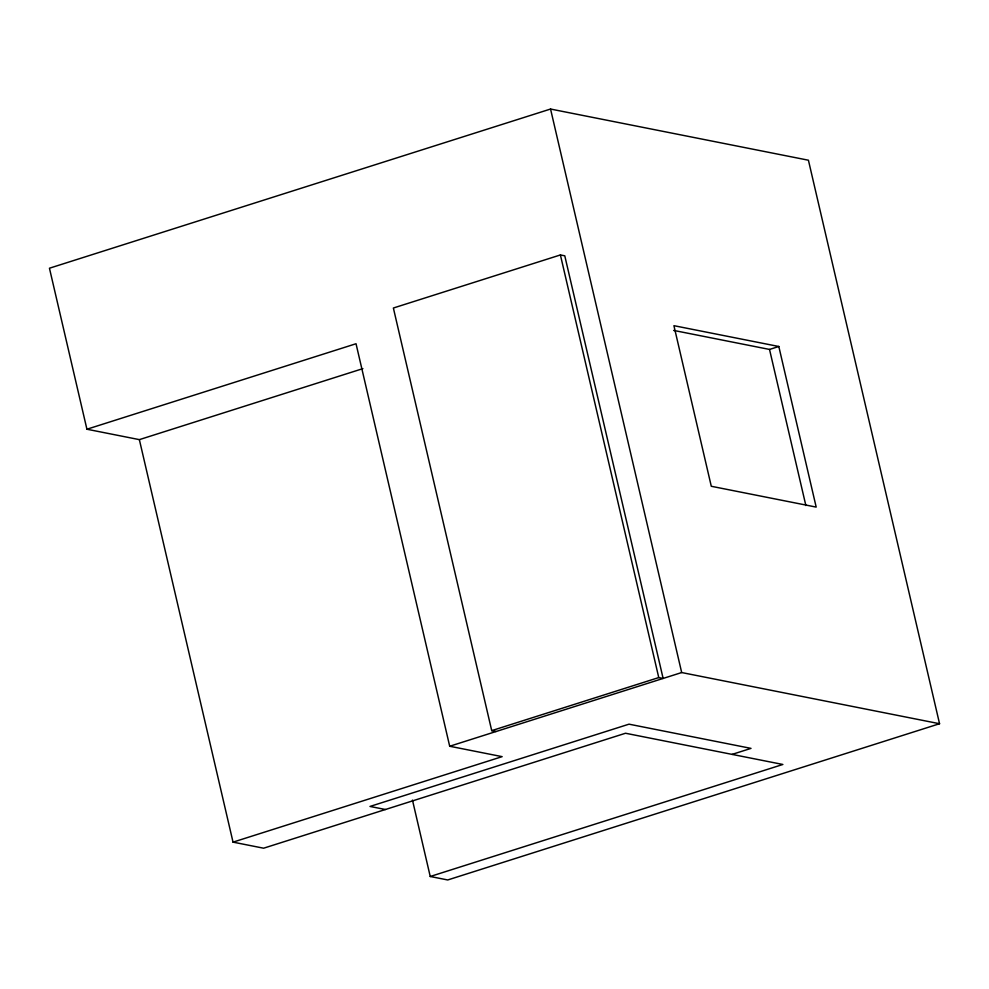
<?xml version="1.0" encoding="UTF-8"?>
<svg xmlns="http://www.w3.org/2000/svg" width="989" height="989" viewBox="0 0 989 989"><rect width="100%" height="100%" fill="white"/><g stroke="black" fill="none" stroke-linecap="round" stroke-linejoin="round"><path stroke-width="1.48" d="M412.462 800.089L430.24 876.489L447.72 879.963L939.55 723.725L808.421 160.218L550.552 109.037L49.45 268.217L86.921 429.226L139.362 439.635L362.889 368.625M491.718 730.636L658.761 677.576L663.125 678.442L564.781 255.817L560.404 254.952L393.375 308.012L491.718 730.636L496.095 731.501M86.921 429.226L356.028 343.739L449.698 746.25L502.14 756.647L233.033 842.134L139.362 439.635M673.633 330.413L769.529 349.438L778.813 346.496L816.185 507.097L711.289 486.279L673.917 325.678L778.813 346.496M449.698 746.25L681.681 672.545L939.55 723.725M732.083 754.397L751.01 748.376L629.016 724.171L369.997 806.443L385.438 809.509M430.24 876.489L782.868 764.472L625.53 733.245L263.618 848.203L233.033 842.134M769.529 349.438L805.862 505.54M550.552 109.037L681.681 672.545M560.404 254.952L658.761 677.576"/></g></svg>
